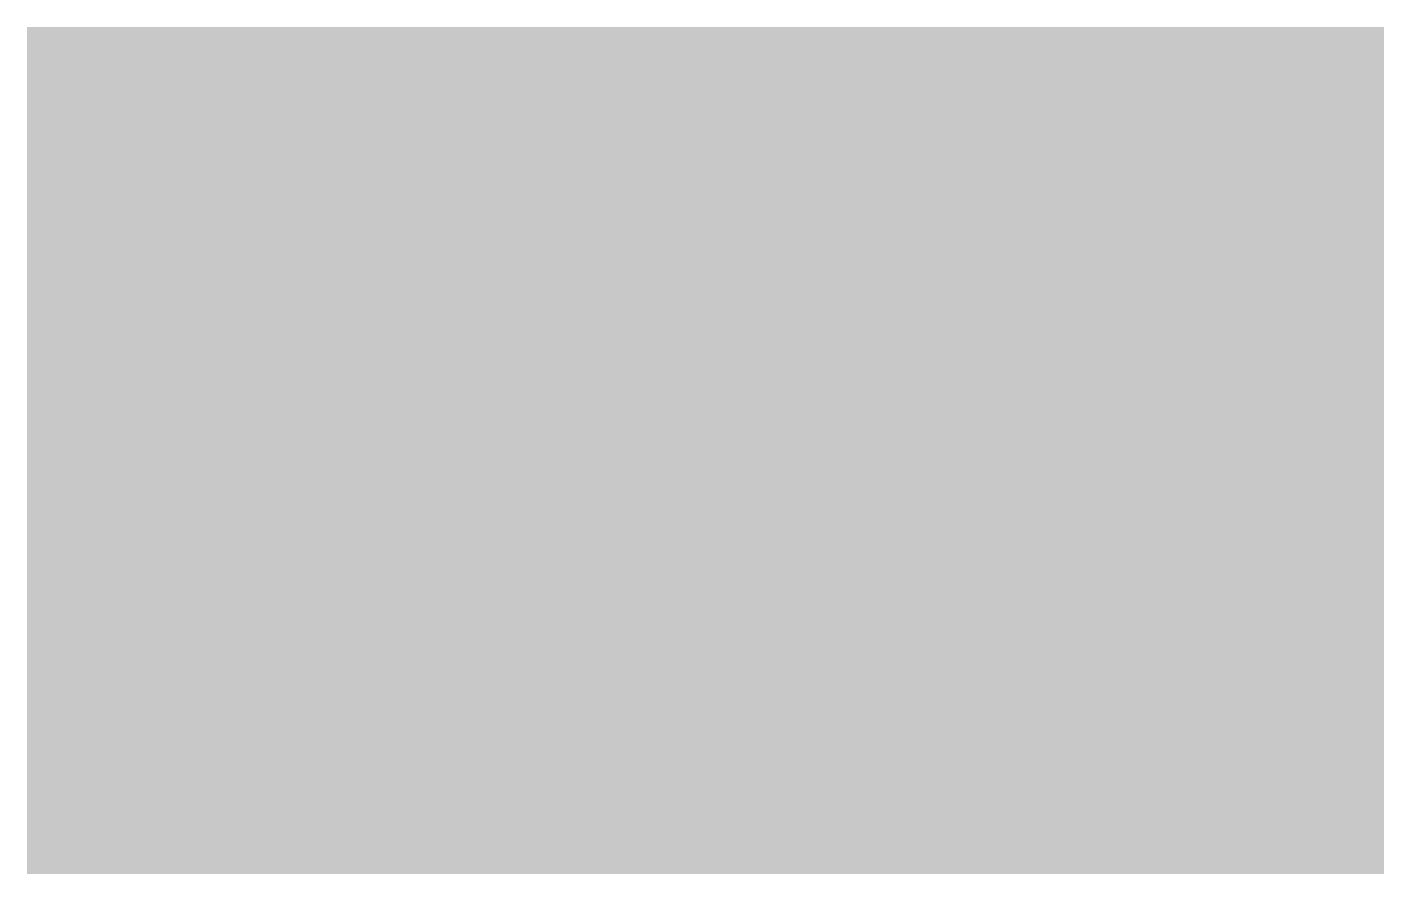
# Model space of a CAD drawing. Header units: inches. Extents: x -0.0666 to -0.0562, y 51.5376 to 51.544.
import ezdxf

# ---------------------------------------------------------------- set-up
doc = ezdxf.new("R2010")
doc.units = ezdxf.units.IN
doc.header["$MEASUREMENT"] = 0

msp = doc.modelspace()

# ---------------------------------------------------------------- hatches: boundary and pattern name
msp.add_hatch(color=256).paths.add_polyline_path([(-0.066587, 51.537566), (-0.066587, 51.544029), (-0.056236, 51.544029), (-0.056236, 51.537566), (-0.066587, 51.537566)], flags=0)

doc.saveas('drawing.dxf')
